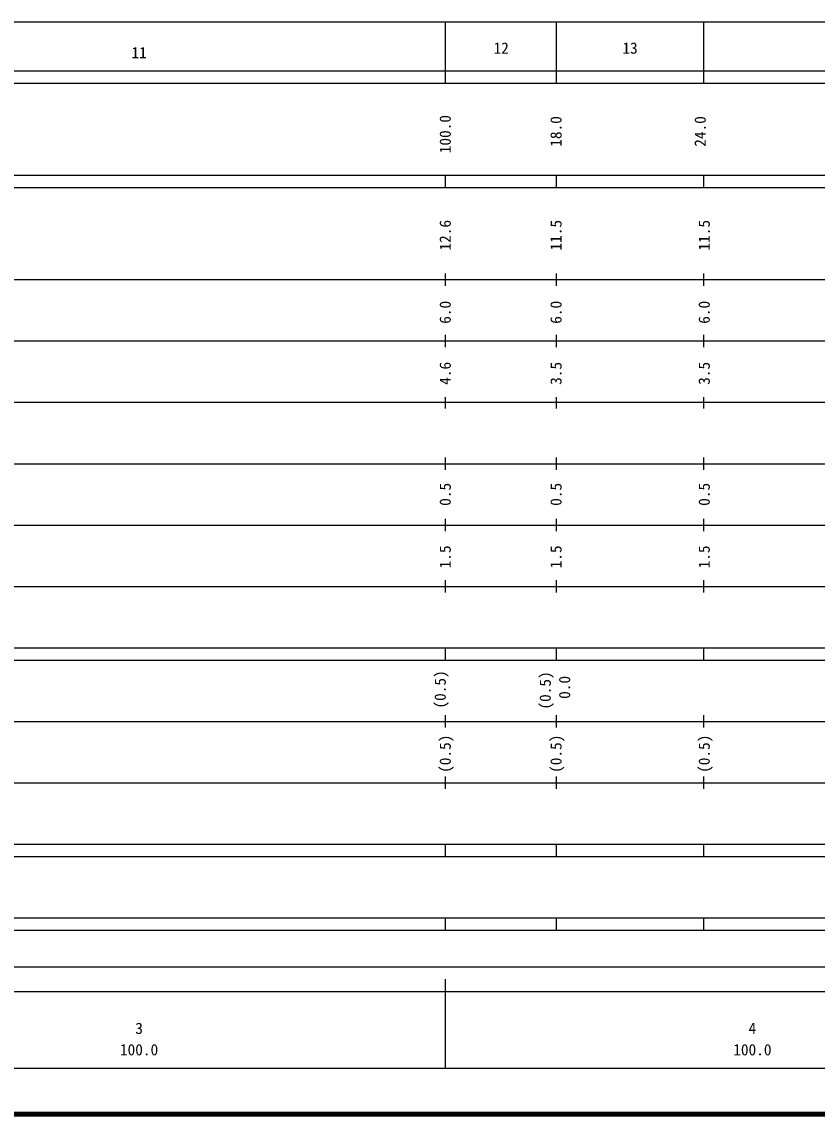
# Model space of a CAD drawing. Units: millimetres on the paper, enlarged 1000 times. Extents: x 40000 to 680000, y 20000 to 380000.
# Drawn here: x 298954 to 428544, y 20000 to 198000 of the extents above; entities that cross this region are included whole.
import ezdxf
from ezdxf.enums import TextEntityAlignment as Align

# ---------------------------------------------------------------- set-up
doc = ezdxf.new("R2010")
doc.units = ezdxf.units.MM
doc.header["$LTSCALE"] = 1000
doc.layers.add('M-TTL', color=2, linetype='Continuous', lineweight=140)
doc.layers.add('M-TTL-BAND', color=7, linetype='Continuous', lineweight=25)
doc.styles.add('ＭＳ ゴシック', font='')
doc.styles.get('ＭＳ ゴシック').set_extended_font_data('MS Gothic')

msp = doc.modelspace()

# ---------------------------------------------------------------- linework, layer by layer
at = {"layer": 'M-TTL'}
msp.add_line((40000, 20000), (680000, 20000), dxfattribs=at)
at = {"layer": 'M-TTL-BAND'}
for p, q in [((68000, 198000), (579000, 198000)), ((368000, 191478), (368000, 198000)), ((386000, 198000), (386000, 191478)), ((410000, 198000), (410000, 191478)), ((368000, 188000), (368000, 191478)), ((386000, 191478), (386000, 188000)), ((410000, 191478), (410000, 188000)), ((40000, 190000), (579000, 190000)), ((40000, 188000), (579000, 188000)), ((40000, 173000), (579000, 173000)), ((368000, 171000), (368000, 173000)), ((386000, 173000), (386000, 171000)), ((410000, 173000), (410000, 171000)), ((40000, 171000), (579000, 171000)), ((368000, 155000), (368000, 157000)), ((386000, 157000), (386000, 155000)), ((410000, 157000), (410000, 155000)), ((40000, 156000), (579000, 156000)), ((46000, 146000), (579000, 146000)), ((368000, 145000), (368000, 147000)), ((386000, 147000), (386000, 145000)), ((410000, 147000), (410000, 145000)), ((52000, 136000), (579000, 136000)), ((368000, 135000), (368000, 136832)), ((386000, 136832), (386000, 135000)), ((410000, 136832), (410000, 135000)), ((368000, 125000), (368000, 127000)), ((386000, 127000), (386000, 125000)), ((410000, 127000), (410000, 125000)), ((46000, 126000), (579000, 126000)), ((52000, 116000), (579000, 116000)), ((368000, 115000), (368000, 117000)), ((386000, 117000), (386000, 115000)), ((410000, 117000), (410000, 115000)), ((368000, 105000), (368000, 107000)), ((386000, 107000), (386000, 105000)), ((410000, 107000), (410000, 105000)), ((46000, 106000), (579000, 106000)), ((40000, 96000), (579000, 96000)), ((368000, 94000), (368000, 96000)), ((386000, 96000), (386000, 94000)), ((410000, 96000), (410000, 94000)), ((40000, 94000), (579000, 94000)), ((49000, 84000), (579000, 84000)), ((368000, 83000), (368000, 85000)), ((386000, 85000), (386000, 83000)), ((410000, 85000), (410000, 83000)), ((368000, 73000), (368000, 75000)), ((386000, 75000), (386000, 73000)), ((410000, 75000), (410000, 73000)), ((40000, 74000), (579000, 74000)), ((40000, 64000), (579000, 64000)), ((368000, 62000), (368000, 64000)), ((386000, 64000), (386000, 62000)), ((410000, 64000), (410000, 62000)), ((40000, 62000), (579000, 62000)), ((40000, 52000), (579000, 52000)), ((368000, 50000), (368000, 52000)), ((386000, 52000), (386000, 50000)), ((410000, 52000), (410000, 50000)), ((40000, 50000), (579000, 50000)), ((70289, 44000), (568000, 44000)), ((368000, 27500), (368000, 42000)), ((40000, 40000), (579000, 40000)), ((68000, 27500), (579000, 27500))]:
    msp.add_line(p, q, dxfattribs=at)

# ---------------------------------------------------------------- texts
at = {"layer": 'M-TTL-BAND', "style": 'ＭＳ ゴシック'}
for s, p in [('12', (375812, 192262)), ('13', (396812, 192262)), ('11', (316812, 191521)), ('3', (317437, 32523)), ('4', (417375, 32523)), ('100.0', (314937, 29033)), ('100.0', (414875, 29033))]:
    msp.add_text(s, height=1833, dxfattribs=at).set_placement(p, align=Align.BOTTOM_LEFT)
for s, p in [('100.0', (369396, 176585)), ('18.0', (387450, 177645)), ('24.0', (410944, 177645)), ('12.6', (369396, 160733)), ('11.5', (387450, 160733)), ('11.5', (411596, 160733)), ('6.0', (369396, 148796)), ('6.0', (387450, 148796)), ('6.0', (411596, 148796)), ('4.6', (369396, 138848)), ('3.5', (387450, 138848)), ('3.5', (411596, 138848)), ('0.5', (369396, 119133)), ('0.5', (387450, 119133)), ('0.5', (411596, 119133)), ('1.5', (369396, 108937)), ('1.5', (387450, 108937)), ('1.5', (411596, 108937)), ('(0.5)', (368581, 86094)), ('(0.5)', (385692, 85928)), (' 0.0', (388848, 86427)), ('(0.5)', (369396, 75611)), ('(0.5)', (387450, 75611)), ('(0.5)', (411596, 75611))]:
    msp.add_text(s, height=1833, rotation=90, dxfattribs=at).set_placement(p, align=Align.BOTTOM_LEFT)

doc.saveas('drawing.dxf')
